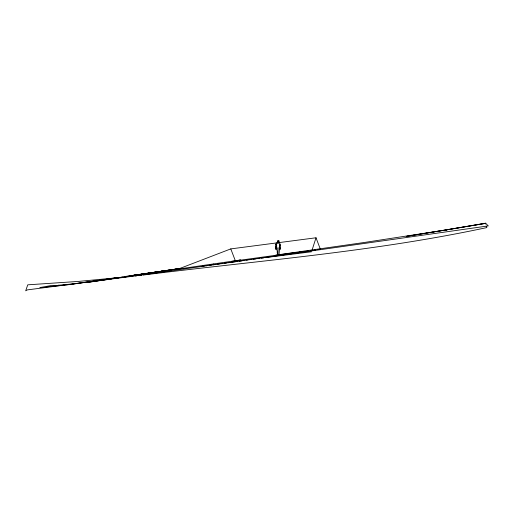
<?xml version="1.0" encoding="UTF-8"?>
<svg xmlns="http://www.w3.org/2000/svg" width="514" height="514" viewBox="0 0 514 514"><rect width="100%" height="100%" fill="white"/><g stroke="black" fill="none" stroke-linecap="round" stroke-linejoin="round"><path stroke-width="0.77" d="M279.41 244.497L279.642 248.024L276.693 248.191L277.335 251.988M275.536 248.737C276.885 250.132 275.395 247.125 276.622 245.088M279.565 248.024L278.986 255.04L278.408 254.661L278.003 254.95L278.909 255.021M278.093 249.277L277.875 255.195M277.688 242.023C276.628 243.983 279.969 242.679 278.974 241.22C278.151 241.111 277.496 241.869 277.875 242.062M275.78 244.741L275.369 248.211L276.05 248.095M119.556 277.541L78.546 281.409L27.75 284.833L25.7 290.815L27.383 289.883L131.886 276.371L488.3 225.903L485.512 223.185L485.537 224.059M312.004 250.299L316.014 237.776L230.786 248.898L178.262 269.06L240.546 259.988L236.151 260.823M277.624 255.252L277.194 252.22L277.528 251.854M280.348 248.757L279.969 249.309L279.436 245.229M278.922 241.143C279.558 240.725 277.913 240.109 277.496 240.803L277.554 242.165M277.521 242.981C280.432 241.445 281.428 247.369 279.918 248.198M243.141 260.643L243.944 260.251M280.252 244.94L279.41 245.236M276.693 248.191L276.641 244.381M231.615 261.388L293.385 252.856M175.28 269.644L176.771 269.355M277.412 242.64L276.307 243.135L275.62 244.664L276.667 245.088M485.512 223.185L446.531 229.867L485.833 223.327L406.221 236.421L447 229.809L364.278 242.486L275.69 255.143M134.88 275.273L162.43 271.135L160.085 271.514M117.263 277.611L70.45 284.493L39.816 287.577L51.824 285.411L60.054 285.411L58.166 285.283L73.515 283.818L108.325 279.051M116.068 277.978L86.635 282.527L112.007 278.884M131.751 275.703L181.127 268.314L131.327 275.581M131.757 275.703L180.832 268.417M131.597 275.6L181.397 268.34M116.839 277.856L134.096 275.382M113.594 278.652L119.145 277.856M120.732 277.631L123.109 277.29M124.696 277.059L127.074 276.718M128.661 276.493L130.248 276.262M132.625 275.922L134.212 275.697M135.792 275.465L137.379 275.241M139.763 274.894L141.344 274.669M142.931 274.444L144.518 274.213M177.831 269.111L179.084 268.931M140.849 274.322L125.943 276.359M212.192 264.447L213.747 264.222M212.321 264.453L213.895 264.228M109.906 278.832L119.396 277.528M120.983 277.316L123.354 276.988M124.934 276.77L126.521 276.558M128.892 276.23L130.472 276.012M132.053 275.8L133.64 275.581M136.011 275.253L137.591 275.041M139.178 274.823L140.759 274.604M143.13 274.283L144.717 274.065M183.479 268.751L185.059 268.539M202.053 266.278L204.424 265.95M206.005 265.732L207.585 265.52M209.166 265.301L211.537 264.973M213.117 264.761L215.488 264.434M217.069 264.215L219.433 263.894M221.014 263.676L222.594 263.457M224.175 263.245L226.546 262.917M228.126 262.699L237.609 261.401M239.19 261.189L241.561 260.861M294.972 252.644L297.355 252.329M298.942 252.117L301.326 251.796M302.913 251.584L305.297 251.269M306.884 251.057L308.471 250.845M310.854 250.524L312.441 250.312M314.028 250.1L315.622 249.888M317.999 249.573L319.592 249.361M246.206 260.026L247.799 259.827M250.189 259.525L251.783 259.326M253.376 259.12L255.766 258.818M257.36 258.619L259.75 258.317M261.343 258.118L263.733 257.816M265.327 257.61L311.535 251.776M130.595 276.468L132.169 276.294M135.317 275.934L136.891 275.761M139.249 275.491L141.607 275.228M143.181 275.048C257.912 260.624 373.582 251.879 486.829 227.58L486.238 226.128M278.723 242.749L278.042 242.499M279.989 249.284L280.458 248.159M276.166 249.181L275.652 248.699M275.78 249.078L275.472 248.127M230.786 248.898L235.418 260.964M316.014 237.776L320.383 249.258M278.922 255.169L278.524 254.783L278.016 255.124"/></g></svg>
